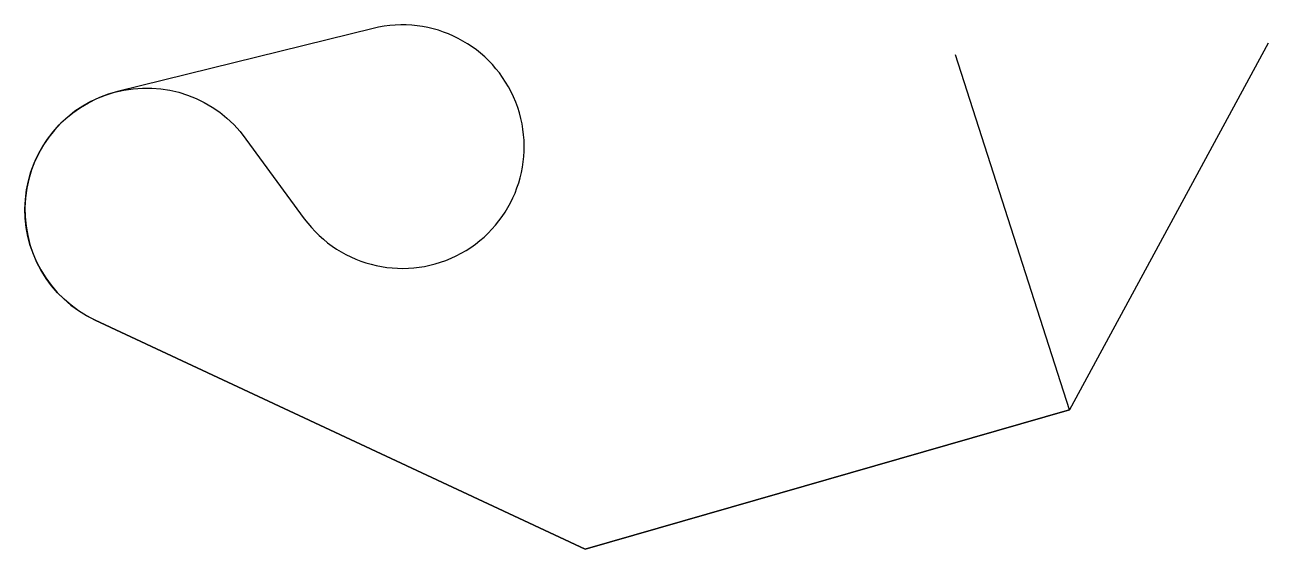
# Model space of a CAD drawing. Extents: x 502736 to 502838, y 4625023 to 4625066.
import ezdxf

# ---------------------------------------------------------------- set-up
doc = ezdxf.new("R2010")
doc.units = 0
doc.layers.get('0').update_dxf_attribs({"linetype": 'CONTINUOUS'})

msp = doc.modelspace()

# ---------------------------------------------------------------- linework, layer by layer
msp.add_lwpolyline([(502837.85, 4625064.8), (502821.53, 4625034.69), (502781.75, 4625023.26), (502741.52, 4625042.07, -1.297025), (502753.9, 4625056.93), (502758.7, 4625050.39, 1.87476), (502764.34, 4625066.01), (502743.36, 4625060.84, 0.707262), (502741.52, 4625042.07), (502781.75, 4625023.26), (502821.53, 4625034.69), (502812.18, 4625063.86)], format="xyb")

doc.saveas('drawing.dxf')
